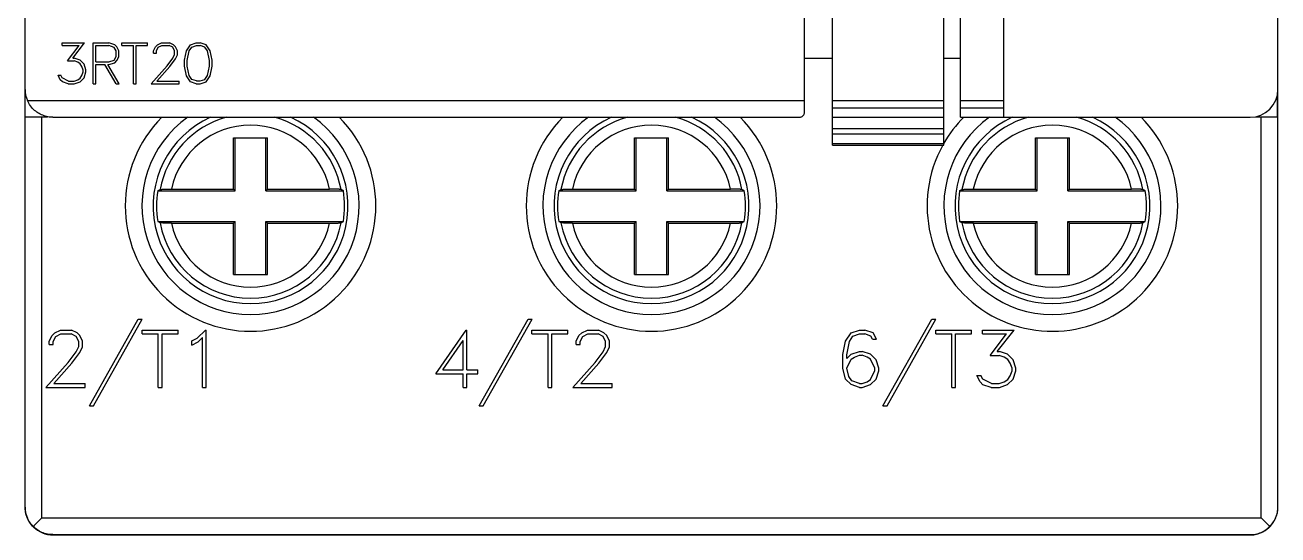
# Model space of a CAD drawing. Header units: millimetres. Extents: x -72 to 2978, y -1067 to 2817.
# Drawn here: x 1159.51 to 1204.51, y 1380.76 to 1399.06 of the extents above; entities that cross this region are included whole.
import ezdxf

# ---------------------------------------------------------------- set-up
doc = ezdxf.new("R2010")
doc.units = ezdxf.units.MM
doc.layers.add('10000_FRONT', color=7, linetype='Continuous')

msp = doc.modelspace()

# ---------------------------------------------------------------- linework, layer by layer
at = {"layer": '10000_FRONT', "color": 7, "linetype": 'Continuous', "lineweight": 25}
for p, q in [((1188.507, 1394.752), (1188.507, 1451.752)), ((1187.507, 1395.952), (1187.507, 1450.552)), ((1159.507, 1395.772), (1159.507, 1449.752)), ((1192.507, 1394.752), (1192.507, 1411.252)), ((1193.107, 1395.752), (1193.107, 1410.652)), ((1194.657, 1395.752), (1194.657, 1409.452)), ((1204.507, 1396.752), (1204.507, 1400.555)), ((1160.84, 1398.425), (1161.648, 1398.425)), ((1160.84, 1398.327), (1160.84, 1398.425)), ((1160.84, 1398.327), (1161.456, 1398.327)), ((1161.031, 1397.777), (1161.456, 1398.327)), ((1161.218, 1397.877), (1161.648, 1398.425)), ((1161.954, 1398.425), (1162.518, 1398.425)), ((1161.954, 1396.955), (1161.954, 1398.425)), ((1162.052, 1398.327), (1162.514, 1398.327)), ((1162.052, 1397.739), (1162.052, 1398.327)), ((1162.71, 1398.26), (1162.514, 1398.327)), ((1162.729, 1398.354), (1162.518, 1398.425)), ((1162.775, 1398.132), (1162.71, 1398.26)), ((1162.803, 1398.283), (1162.729, 1398.354)), ((1162.873, 1398.139), (1162.803, 1398.283)), ((1162.989, 1398.425), (1163.91, 1398.425)), ((1162.989, 1398.327), (1162.989, 1398.425)), ((1162.989, 1398.327), (1163.401, 1398.327)), ((1163.401, 1396.955), (1163.401, 1398.327)), ((1163.499, 1398.327), (1163.91, 1398.327)), ((1163.499, 1396.955), (1163.499, 1398.327)), ((1163.91, 1398.327), (1163.91, 1398.425)), ((1164.126, 1398.14), (1164.196, 1398.284)), ((1164.196, 1398.284), (1164.268, 1398.355)), ((1164.225, 1398.133), (1164.29, 1398.262)), ((1164.268, 1398.355), (1164.412, 1398.425)), ((1164.29, 1398.262), (1164.42, 1398.327)), ((1164.412, 1398.425), (1164.694, 1398.425)), ((1164.42, 1398.327), (1164.686, 1398.327)), ((1164.816, 1398.262), (1164.686, 1398.327)), ((1164.837, 1398.354), (1164.694, 1398.425)), ((1164.88, 1398.133), (1164.816, 1398.262)), ((1164.91, 1398.282), (1164.837, 1398.354)), ((1164.98, 1398.139), (1164.91, 1398.282)), ((1165.303, 1398.141), (1165.446, 1398.354)), ((1165.401, 1398.131), (1165.493, 1398.27)), ((1165.446, 1398.354), (1165.659, 1398.425)), ((1165.493, 1398.27), (1165.664, 1398.327)), ((1165.659, 1398.425), (1165.801, 1398.425)), ((1165.664, 1398.327), (1165.797, 1398.327)), ((1165.967, 1398.27), (1165.797, 1398.327)), ((1166.014, 1398.354), (1165.801, 1398.425)), ((1166.059, 1398.131), (1165.967, 1398.27)), ((1166.158, 1398.141), (1166.014, 1398.354)), ((1159.507, 1397.862), (1159.507, 1397.862)), ((1161.031, 1397.777), (1161.266, 1397.777)), ((1161.218, 1397.877), (1161.27, 1397.877)), ((1161.397, 1397.732), (1161.266, 1397.777)), ((1161.482, 1397.806), (1161.27, 1397.877)), ((1161.489, 1397.672), (1161.397, 1397.732)), ((1161.625, 1397.663), (1161.482, 1397.806)), ((1162.052, 1397.739), (1162.514, 1397.739)), ((1162.514, 1397.739), (1162.71, 1397.806)), ((1162.518, 1397.641), (1162.729, 1397.711)), ((1162.71, 1397.806), (1162.775, 1397.934)), ((1162.729, 1397.711), (1162.803, 1397.783)), ((1162.775, 1397.934), (1162.775, 1398.132)), ((1162.803, 1397.783), (1162.873, 1397.926)), ((1162.873, 1397.926), (1162.873, 1398.139)), ((1164.126, 1398.052), (1164.126, 1398.14)), ((1164.126, 1398.052), (1164.225, 1398.052)), ((1164.225, 1398.052), (1164.225, 1398.133)), ((1164.61, 1397.598), (1164.814, 1397.869)), ((1164.702, 1397.576), (1164.91, 1397.853)), ((1164.814, 1397.869), (1164.88, 1398.004)), ((1164.88, 1398.004), (1164.88, 1398.133)), ((1164.91, 1397.853), (1164.98, 1397.993)), ((1164.98, 1397.993), (1164.98, 1398.139)), ((1165.234, 1397.795), (1165.303, 1398.141)), ((1165.234, 1397.585), (1165.234, 1397.795)), ((1165.332, 1397.791), (1165.401, 1398.131)), ((1165.332, 1397.59), (1165.332, 1397.791)), ((1166.128, 1397.791), (1166.059, 1398.131)), ((1166.128, 1397.59), (1166.128, 1397.791)), ((1166.226, 1397.795), (1166.158, 1398.141)), ((1166.226, 1397.585), (1166.226, 1397.795)), ((1187.507, 1397.872), (1188.507, 1397.872)), ((1192.507, 1397.872), (1193.107, 1397.872)), ((1160.774, 1397.097), (1160.694, 1397.259)), ((1160.694, 1397.259), (1160.797, 1397.259)), ((1160.844, 1397.163), (1160.797, 1397.259)), ((1161.551, 1397.579), (1161.489, 1397.672)), ((1161.489, 1397.159), (1161.551, 1397.251)), ((1161.596, 1397.447), (1161.551, 1397.579)), ((1161.551, 1397.251), (1161.596, 1397.383)), ((1161.596, 1397.383), (1161.596, 1397.447)), ((1161.695, 1397.452), (1161.625, 1397.663)), ((1161.625, 1397.168), (1161.695, 1397.379)), ((1161.695, 1397.379), (1161.695, 1397.452)), ((1162.052, 1397.641), (1162.369, 1397.641)), ((1162.052, 1396.955), (1162.052, 1397.641)), ((1162.779, 1396.955), (1162.369, 1397.641)), ((1162.885, 1396.955), (1162.475, 1397.641)), ((1162.475, 1397.641), (1162.518, 1397.641)), ((1164.038, 1396.955), (1164.61, 1397.598)), ((1164.245, 1397.053), (1164.702, 1397.576)), ((1165.303, 1397.239), (1165.234, 1397.585)), ((1165.401, 1397.251), (1165.332, 1397.59)), ((1165.493, 1397.112), (1165.401, 1397.251)), ((1165.967, 1397.112), (1166.059, 1397.251)), ((1166.059, 1397.251), (1166.128, 1397.59)), ((1166.158, 1397.239), (1166.226, 1397.585)), ((1160.849, 1397.025), (1160.774, 1397.097)), ((1161.066, 1397.053), (1160.844, 1397.163)), ((1161.061, 1396.955), (1160.849, 1397.025)), ((1161.061, 1396.955), (1161.27, 1396.955)), ((1161.066, 1397.053), (1161.266, 1397.053)), ((1161.266, 1397.053), (1161.397, 1397.099)), ((1161.27, 1396.955), (1161.482, 1397.025)), ((1161.397, 1397.099), (1161.489, 1397.159)), ((1161.482, 1397.025), (1161.625, 1397.168)), ((1161.954, 1396.955), (1162.052, 1396.955)), ((1162.779, 1396.955), (1162.885, 1396.955)), ((1163.401, 1396.955), (1163.499, 1396.955)), ((1164.038, 1396.955), (1165.048, 1396.955)), ((1164.245, 1397.053), (1165.048, 1397.053)), ((1165.048, 1396.955), (1165.048, 1397.053)), ((1165.446, 1397.025), (1165.303, 1397.239)), ((1165.659, 1396.955), (1165.446, 1397.025)), ((1165.664, 1397.054), (1165.493, 1397.112)), ((1165.659, 1396.955), (1165.801, 1396.955)), ((1165.664, 1397.054), (1165.797, 1397.054)), ((1165.797, 1397.054), (1165.967, 1397.112)), ((1165.801, 1396.955), (1166.014, 1397.025)), ((1166.014, 1397.025), (1166.158, 1397.239)), ((1159.517, 1395.772), (1159.517, 1396.611)), ((1159.615, 1396.302), (1159.591, 1396.352)), ((1159.591, 1396.352), (1187.507, 1396.352)), ((1188.507, 1396.352), (1192.507, 1396.352)), ((1193.107, 1396.352), (1194.657, 1396.352)), ((1204.497, 1395.772), (1204.497, 1396.611)), ((1204.507, 1395.772), (1204.507, 1396.744)), ((1159.641, 1396.252), (1159.615, 1396.302)), ((1159.671, 1396.204), (1159.641, 1396.252)), ((1159.703, 1396.157), (1159.671, 1396.204)), ((1159.738, 1396.113), (1159.703, 1396.157)), ((1159.775, 1396.072), (1159.738, 1396.113)), ((1159.812, 1396.033), (1159.775, 1396.072)), ((1159.851, 1395.997), (1159.812, 1396.033)), ((1159.89, 1395.965), (1159.851, 1395.997)), ((1159.929, 1395.936), (1159.89, 1395.965)), ((1159.969, 1395.909), (1159.929, 1395.936)), ((1160.011, 1395.884), (1159.969, 1395.909)), ((1187.494, 1395.88), (1187.501, 1395.902)), ((1187.501, 1395.902), (1187.506, 1395.926)), ((1187.506, 1395.926), (1187.507, 1395.952)), ((1188.507, 1396.088), (1192.507, 1396.088)), ((1193.107, 1396.088), (1194.657, 1396.088)), ((1159.507, 1395.772), (1160.107, 1395.772)), ((1159.507, 1381.772), (1159.507, 1395.772)), ((1160.054, 1395.86), (1160.011, 1395.884)), ((1160.098, 1395.839), (1160.054, 1395.86)), ((1160.143, 1395.821), (1160.098, 1395.839)), ((1160.107, 1395.772), (1160.309, 1395.772)), ((1160.107, 1381.372), (1160.107, 1395.772)), ((1160.189, 1395.804), (1160.143, 1395.821)), ((1160.235, 1395.79), (1160.189, 1395.804)), ((1160.281, 1395.778), (1160.235, 1395.79)), ((1160.327, 1395.768), (1160.281, 1395.778)), ((1160.373, 1395.761), (1160.327, 1395.768)), ((1160.419, 1395.756), (1160.373, 1395.761)), ((1160.463, 1395.753), (1160.419, 1395.756)), ((1160.507, 1395.752), (1160.463, 1395.753)), ((1160.507, 1395.752), (1187.307, 1395.752)), ((1187.307, 1395.752), (1187.326, 1395.753)), ((1187.326, 1395.753), (1187.344, 1395.755)), ((1187.344, 1395.755), (1187.362, 1395.76)), ((1187.362, 1395.76), (1187.38, 1395.766)), ((1187.38, 1395.766), (1187.398, 1395.773)), ((1187.398, 1395.773), (1187.415, 1395.783)), ((1187.415, 1395.783), (1187.431, 1395.795)), ((1187.431, 1395.795), (1187.446, 1395.808)), ((1187.446, 1395.808), (1187.461, 1395.823)), ((1187.461, 1395.823), (1187.473, 1395.84)), ((1187.473, 1395.84), (1187.485, 1395.859)), ((1187.485, 1395.859), (1187.494, 1395.88)), ((1188.507, 1395.752), (1192.507, 1395.752)), ((1193.107, 1395.752), (1194.657, 1395.752)), ((1194.657, 1395.752), (1203.507, 1395.752)), ((1203.706, 1395.772), (1204.507, 1395.772)), ((1203.907, 1381.372), (1203.907, 1395.772)), ((1204.507, 1381.772), (1204.507, 1395.772)), ((1166.995, 1395.012), (1168.22, 1395.012)), ((1166.995, 1393.175), (1166.995, 1395.012)), ((1167.057, 1393.112), (1167.057, 1395.012)), ((1168.157, 1393.112), (1168.157, 1395.012)), ((1168.22, 1393.175), (1168.22, 1395.012)), ((1181.395, 1395.012), (1182.62, 1395.012)), ((1181.395, 1393.175), (1181.395, 1395.012)), ((1181.457, 1393.112), (1181.457, 1395.012)), ((1182.557, 1393.112), (1182.557, 1395.012)), ((1182.62, 1393.175), (1182.62, 1395.012)), ((1188.507, 1395.352), (1192.507, 1395.352)), ((1188.507, 1395.152), (1192.507, 1395.152)), ((1195.795, 1395.012), (1197.02, 1395.012)), ((1195.795, 1393.175), (1195.795, 1395.012)), ((1195.857, 1393.112), (1195.857, 1395.012)), ((1196.957, 1393.112), (1196.957, 1395.012)), ((1197.02, 1393.175), (1197.02, 1395.012)), ((1188.507, 1394.805), (1192.507, 1394.805)), ((1188.507, 1394.752), (1192.507, 1394.752)), ((1164.275, 1393.112), (1164.287, 1393.118)), ((1164.275, 1393.112), (1167.057, 1393.112)), ((1164.287, 1393.118), (1164.298, 1393.124)), ((1164.298, 1393.124), (1164.31, 1393.131)), ((1164.31, 1393.131), (1164.322, 1393.137)), ((1164.322, 1393.137), (1164.333, 1393.143)), ((1164.333, 1393.143), (1164.345, 1393.149)), ((1164.345, 1393.149), (1164.357, 1393.156)), ((1164.357, 1393.156), (1164.361, 1393.157)), ((1164.361, 1393.157), (1164.368, 1393.159)), ((1164.368, 1393.159), (1164.378, 1393.161)), ((1164.378, 1393.161), (1164.389, 1393.162)), ((1164.389, 1393.162), (1164.403, 1393.163)), ((1164.403, 1393.163), (1164.419, 1393.165)), ((1164.419, 1393.165), (1164.438, 1393.166)), ((1164.438, 1393.166), (1164.458, 1393.168)), ((1164.458, 1393.168), (1164.48, 1393.169)), ((1164.48, 1393.169), (1164.503, 1393.17)), ((1164.503, 1393.17), (1164.529, 1393.171)), ((1164.529, 1393.171), (1164.556, 1393.172)), ((1164.556, 1393.172), (1164.584, 1393.173)), ((1164.584, 1393.173), (1164.612, 1393.173)), ((1164.612, 1393.173), (1164.641, 1393.174)), ((1164.641, 1393.174), (1164.672, 1393.174)), ((1164.672, 1393.174), (1164.704, 1393.174)), ((1164.704, 1393.174), (1164.736, 1393.175)), ((1164.736, 1393.175), (1164.767, 1393.175)), ((1164.767, 1393.175), (1166.995, 1393.175)), ((1167.057, 1393.112), (1166.995, 1393.175)), ((1168.157, 1393.112), (1168.22, 1393.175)), ((1168.157, 1393.112), (1170.94, 1393.112)), ((1168.22, 1393.175), (1170.448, 1393.175)), ((1170.473, 1393.175), (1170.448, 1393.175)), ((1170.499, 1393.175), (1170.473, 1393.175)), ((1170.526, 1393.174), (1170.499, 1393.175)), ((1170.552, 1393.174), (1170.526, 1393.174)), ((1170.577, 1393.174), (1170.552, 1393.174)), ((1170.602, 1393.173), (1170.577, 1393.174)), ((1170.625, 1393.173), (1170.602, 1393.173)), ((1170.648, 1393.172), (1170.625, 1393.173)), ((1170.671, 1393.171), (1170.648, 1393.172)), ((1170.693, 1393.171), (1170.671, 1393.171)), ((1170.714, 1393.17), (1170.693, 1393.171)), ((1170.733, 1393.169), (1170.714, 1393.17)), ((1170.751, 1393.168), (1170.733, 1393.169)), ((1170.768, 1393.167), (1170.751, 1393.168)), ((1170.784, 1393.166), (1170.768, 1393.167)), ((1170.799, 1393.165), (1170.784, 1393.166)), ((1170.813, 1393.163), (1170.799, 1393.165)), ((1170.824, 1393.162), (1170.813, 1393.163)), ((1170.834, 1393.161), (1170.824, 1393.162)), ((1170.842, 1393.16), (1170.834, 1393.161)), ((1170.849, 1393.158), (1170.842, 1393.16)), ((1170.855, 1393.157), (1170.849, 1393.158)), ((1170.858, 1393.156), (1170.855, 1393.157)), ((1170.87, 1393.149), (1170.858, 1393.156)), ((1170.881, 1393.143), (1170.87, 1393.149)), ((1170.893, 1393.137), (1170.881, 1393.143)), ((1170.905, 1393.131), (1170.893, 1393.137)), ((1170.916, 1393.124), (1170.905, 1393.131)), ((1170.928, 1393.118), (1170.916, 1393.124)), ((1170.94, 1393.112), (1170.928, 1393.118)), ((1178.675, 1393.112), (1178.687, 1393.118)), ((1178.675, 1393.112), (1181.457, 1393.112)), ((1178.687, 1393.118), (1178.698, 1393.124)), ((1178.698, 1393.124), (1178.71, 1393.131)), ((1178.71, 1393.131), (1178.722, 1393.137)), ((1178.722, 1393.137), (1178.733, 1393.143)), ((1178.733, 1393.143), (1178.745, 1393.149)), ((1178.745, 1393.149), (1178.757, 1393.156)), ((1178.757, 1393.156), (1178.761, 1393.157)), ((1178.761, 1393.157), (1178.768, 1393.159)), ((1178.768, 1393.159), (1178.778, 1393.161)), ((1178.778, 1393.161), (1178.789, 1393.162)), ((1178.789, 1393.162), (1178.803, 1393.163)), ((1178.803, 1393.163), (1178.819, 1393.165)), ((1178.819, 1393.165), (1178.838, 1393.166)), ((1178.838, 1393.166), (1178.858, 1393.168)), ((1178.858, 1393.168), (1178.88, 1393.169)), ((1178.88, 1393.169), (1178.903, 1393.17)), ((1178.903, 1393.17), (1178.929, 1393.171)), ((1178.929, 1393.171), (1178.956, 1393.172)), ((1178.956, 1393.172), (1178.984, 1393.173)), ((1178.984, 1393.173), (1179.012, 1393.173)), ((1179.012, 1393.173), (1179.041, 1393.174)), ((1179.041, 1393.174), (1179.072, 1393.174)), ((1179.072, 1393.174), (1179.104, 1393.174)), ((1179.104, 1393.174), (1179.136, 1393.175)), ((1179.136, 1393.175), (1179.167, 1393.175)), ((1179.167, 1393.175), (1181.395, 1393.175)), ((1181.457, 1393.112), (1181.395, 1393.175)), ((1182.557, 1393.112), (1182.62, 1393.175)), ((1182.557, 1393.112), (1185.34, 1393.112)), ((1182.62, 1393.175), (1184.848, 1393.175)), ((1184.873, 1393.175), (1184.848, 1393.175)), ((1184.899, 1393.175), (1184.873, 1393.175)), ((1184.926, 1393.174), (1184.899, 1393.175)), ((1184.952, 1393.174), (1184.926, 1393.174)), ((1184.977, 1393.174), (1184.952, 1393.174)), ((1185.002, 1393.173), (1184.977, 1393.174)), ((1185.025, 1393.173), (1185.002, 1393.173)), ((1185.048, 1393.172), (1185.025, 1393.173)), ((1185.071, 1393.171), (1185.048, 1393.172)), ((1185.093, 1393.171), (1185.071, 1393.171)), ((1185.114, 1393.17), (1185.093, 1393.171)), ((1185.133, 1393.169), (1185.114, 1393.17)), ((1185.151, 1393.168), (1185.133, 1393.169)), ((1185.168, 1393.167), (1185.151, 1393.168)), ((1185.184, 1393.166), (1185.168, 1393.167)), ((1185.199, 1393.165), (1185.184, 1393.166)), ((1185.213, 1393.163), (1185.199, 1393.165)), ((1185.224, 1393.162), (1185.213, 1393.163)), ((1185.234, 1393.161), (1185.224, 1393.162)), ((1185.242, 1393.16), (1185.234, 1393.161)), ((1185.249, 1393.158), (1185.242, 1393.16)), ((1185.255, 1393.157), (1185.249, 1393.158)), ((1185.258, 1393.156), (1185.255, 1393.157)), ((1185.27, 1393.149), (1185.258, 1393.156)), ((1185.281, 1393.143), (1185.27, 1393.149)), ((1185.293, 1393.137), (1185.281, 1393.143)), ((1185.305, 1393.131), (1185.293, 1393.137)), ((1185.316, 1393.124), (1185.305, 1393.131)), ((1185.328, 1393.118), (1185.316, 1393.124)), ((1185.34, 1393.112), (1185.328, 1393.118)), ((1193.075, 1393.112), (1193.087, 1393.118)), ((1193.075, 1393.112), (1195.857, 1393.112)), ((1193.087, 1393.118), (1193.098, 1393.124)), ((1193.098, 1393.124), (1193.11, 1393.131)), ((1193.11, 1393.131), (1193.122, 1393.137)), ((1193.122, 1393.137), (1193.133, 1393.143)), ((1193.133, 1393.143), (1193.145, 1393.149)), ((1193.145, 1393.149), (1193.157, 1393.156)), ((1193.157, 1393.156), (1193.161, 1393.157)), ((1193.161, 1393.157), (1193.168, 1393.159)), ((1193.168, 1393.159), (1193.178, 1393.161)), ((1193.178, 1393.161), (1193.189, 1393.162)), ((1193.189, 1393.162), (1193.203, 1393.163)), ((1193.203, 1393.163), (1193.219, 1393.165)), ((1193.219, 1393.165), (1193.238, 1393.166)), ((1193.238, 1393.166), (1193.258, 1393.168)), ((1193.258, 1393.168), (1193.28, 1393.169)), ((1193.28, 1393.169), (1193.303, 1393.17)), ((1193.303, 1393.17), (1193.329, 1393.171)), ((1193.329, 1393.171), (1193.356, 1393.172)), ((1193.356, 1393.172), (1193.384, 1393.173)), ((1193.384, 1393.173), (1193.412, 1393.173)), ((1193.412, 1393.173), (1193.441, 1393.174)), ((1193.441, 1393.174), (1193.472, 1393.174)), ((1193.472, 1393.174), (1193.504, 1393.174)), ((1193.504, 1393.174), (1193.536, 1393.175)), ((1193.536, 1393.175), (1193.567, 1393.175)), ((1193.567, 1393.175), (1195.795, 1393.175)), ((1195.857, 1393.112), (1195.795, 1393.175)), ((1196.957, 1393.112), (1197.02, 1393.175)), ((1196.957, 1393.112), (1199.74, 1393.112)), ((1197.02, 1393.175), (1199.248, 1393.175)), ((1199.273, 1393.175), (1199.248, 1393.175)), ((1199.299, 1393.175), (1199.273, 1393.175)), ((1199.326, 1393.174), (1199.299, 1393.175)), ((1199.352, 1393.174), (1199.326, 1393.174)), ((1199.377, 1393.174), (1199.352, 1393.174)), ((1199.402, 1393.173), (1199.377, 1393.174)), ((1199.425, 1393.173), (1199.402, 1393.173)), ((1199.448, 1393.172), (1199.425, 1393.173)), ((1199.471, 1393.171), (1199.448, 1393.172)), ((1199.493, 1393.171), (1199.471, 1393.171)), ((1199.514, 1393.17), (1199.493, 1393.171)), ((1199.533, 1393.169), (1199.514, 1393.17)), ((1199.551, 1393.168), (1199.533, 1393.169)), ((1199.568, 1393.167), (1199.551, 1393.168)), ((1199.584, 1393.166), (1199.568, 1393.167)), ((1199.599, 1393.165), (1199.584, 1393.166)), ((1199.613, 1393.163), (1199.599, 1393.165)), ((1199.624, 1393.162), (1199.613, 1393.163)), ((1199.634, 1393.161), (1199.624, 1393.162)), ((1199.642, 1393.16), (1199.634, 1393.161)), ((1199.649, 1393.158), (1199.642, 1393.16)), ((1199.655, 1393.157), (1199.649, 1393.158)), ((1199.658, 1393.156), (1199.655, 1393.157)), ((1199.67, 1393.149), (1199.658, 1393.156)), ((1199.681, 1393.143), (1199.67, 1393.149)), ((1199.693, 1393.137), (1199.681, 1393.143)), ((1199.705, 1393.131), (1199.693, 1393.137)), ((1199.716, 1393.124), (1199.705, 1393.131)), ((1199.728, 1393.118), (1199.716, 1393.124)), ((1199.74, 1393.112), (1199.728, 1393.118)), ((1164.287, 1392.006), (1164.275, 1392.012)), ((1164.275, 1392.012), (1167.057, 1392.012)), ((1164.298, 1391.999), (1164.287, 1392.006)), ((1164.31, 1391.993), (1164.298, 1391.999)), ((1164.322, 1391.987), (1164.31, 1391.993)), ((1164.333, 1391.98), (1164.322, 1391.987)), ((1164.345, 1391.974), (1164.333, 1391.98)), ((1164.357, 1391.968), (1164.345, 1391.974)), ((1164.36, 1391.967), (1164.357, 1391.968)), ((1164.365, 1391.965), (1164.36, 1391.967)), ((1164.373, 1391.964), (1164.365, 1391.965)), ((1164.381, 1391.963), (1164.373, 1391.964)), ((1164.391, 1391.961), (1164.381, 1391.963)), ((1164.402, 1391.96), (1164.391, 1391.961)), ((1164.415, 1391.959), (1164.402, 1391.96)), ((1164.43, 1391.958), (1164.415, 1391.959)), ((1164.447, 1391.957), (1164.43, 1391.958)), ((1164.464, 1391.956), (1164.447, 1391.957)), ((1164.481, 1391.955), (1164.464, 1391.956)), ((1164.501, 1391.954), (1164.481, 1391.955)), ((1164.522, 1391.953), (1164.501, 1391.954)), ((1164.544, 1391.952), (1164.522, 1391.953)), ((1164.567, 1391.952), (1164.544, 1391.952)), ((1164.59, 1391.951), (1164.567, 1391.952)), ((1164.613, 1391.95), (1164.59, 1391.951)), ((1164.637, 1391.95), (1164.613, 1391.95)), ((1164.663, 1391.95), (1164.637, 1391.95)), ((1164.689, 1391.949), (1164.663, 1391.95)), ((1164.715, 1391.949), (1164.689, 1391.949)), ((1164.741, 1391.949), (1164.715, 1391.949)), ((1164.767, 1391.949), (1164.741, 1391.949)), ((1164.767, 1391.949), (1166.995, 1391.949)), ((1166.995, 1391.949), (1167.057, 1392.012)), ((1166.995, 1390.112), (1166.995, 1391.949)), ((1167.057, 1390.112), (1167.057, 1392.012)), ((1168.22, 1391.949), (1168.157, 1392.012)), ((1168.157, 1392.012), (1170.94, 1392.012)), ((1168.157, 1390.112), (1168.157, 1392.012)), ((1168.22, 1391.949), (1170.448, 1391.949)), ((1168.22, 1390.112), (1168.22, 1391.949)), ((1170.448, 1391.949), (1170.479, 1391.949)), ((1170.479, 1391.949), (1170.511, 1391.949)), ((1170.511, 1391.949), (1170.543, 1391.95)), ((1170.543, 1391.95), (1170.574, 1391.95)), ((1170.574, 1391.95), (1170.603, 1391.951)), ((1170.603, 1391.951), (1170.631, 1391.951)), ((1170.631, 1391.951), (1170.659, 1391.952)), ((1170.659, 1391.952), (1170.686, 1391.953)), ((1170.686, 1391.953), (1170.712, 1391.954)), ((1170.712, 1391.954), (1170.735, 1391.955)), ((1170.735, 1391.955), (1170.756, 1391.956)), ((1170.756, 1391.956), (1170.777, 1391.957)), ((1170.777, 1391.957), (1170.796, 1391.959)), ((1170.796, 1391.959), (1170.812, 1391.96)), ((1170.812, 1391.96), (1170.826, 1391.962)), ((1170.826, 1391.962), (1170.837, 1391.963)), ((1170.837, 1391.963), (1170.847, 1391.965)), ((1170.847, 1391.965), (1170.854, 1391.966)), ((1170.854, 1391.966), (1170.858, 1391.968)), ((1170.858, 1391.968), (1170.87, 1391.974)), ((1170.87, 1391.974), (1170.881, 1391.98)), ((1170.881, 1391.98), (1170.893, 1391.987)), ((1170.893, 1391.987), (1170.905, 1391.993)), ((1170.905, 1391.993), (1170.916, 1391.999)), ((1170.916, 1391.999), (1170.928, 1392.006)), ((1170.928, 1392.006), (1170.94, 1392.012)), ((1178.687, 1392.006), (1178.675, 1392.012)), ((1178.675, 1392.012), (1181.457, 1392.012)), ((1178.698, 1391.999), (1178.687, 1392.006)), ((1178.71, 1391.993), (1178.698, 1391.999)), ((1178.722, 1391.987), (1178.71, 1391.993)), ((1178.733, 1391.98), (1178.722, 1391.987)), ((1178.745, 1391.974), (1178.733, 1391.98)), ((1178.757, 1391.968), (1178.745, 1391.974)), ((1178.76, 1391.967), (1178.757, 1391.968)), ((1178.765, 1391.965), (1178.76, 1391.967)), ((1178.773, 1391.964), (1178.765, 1391.965)), ((1178.781, 1391.963), (1178.773, 1391.964)), ((1178.791, 1391.961), (1178.781, 1391.963)), ((1178.802, 1391.96), (1178.791, 1391.961)), ((1178.815, 1391.959), (1178.802, 1391.96)), ((1178.83, 1391.958), (1178.815, 1391.959)), ((1178.847, 1391.957), (1178.83, 1391.958)), ((1178.864, 1391.956), (1178.847, 1391.957)), ((1178.881, 1391.955), (1178.864, 1391.956)), ((1178.901, 1391.954), (1178.881, 1391.955)), ((1178.922, 1391.953), (1178.901, 1391.954)), ((1178.944, 1391.952), (1178.922, 1391.953)), ((1178.967, 1391.952), (1178.944, 1391.952)), ((1178.99, 1391.951), (1178.967, 1391.952)), ((1179.013, 1391.95), (1178.99, 1391.951)), ((1179.037, 1391.95), (1179.013, 1391.95)), ((1179.063, 1391.95), (1179.037, 1391.95)), ((1179.089, 1391.949), (1179.063, 1391.95)), ((1179.115, 1391.949), (1179.089, 1391.949)), ((1179.141, 1391.949), (1179.115, 1391.949)), ((1179.167, 1391.949), (1179.141, 1391.949)), ((1179.167, 1391.949), (1181.395, 1391.949)), ((1181.395, 1391.949), (1181.457, 1392.012)), ((1181.395, 1390.112), (1181.395, 1391.949)), ((1181.457, 1390.112), (1181.457, 1392.012)), ((1182.62, 1391.949), (1182.557, 1392.012)), ((1182.557, 1392.012), (1185.34, 1392.012)), ((1182.557, 1390.112), (1182.557, 1392.012)), ((1182.62, 1391.949), (1184.848, 1391.949)), ((1182.62, 1390.112), (1182.62, 1391.949)), ((1184.848, 1391.949), (1184.879, 1391.949)), ((1184.879, 1391.949), (1184.911, 1391.949)), ((1184.911, 1391.949), (1184.943, 1391.95)), ((1184.943, 1391.95), (1184.974, 1391.95)), ((1184.974, 1391.95), (1185.003, 1391.951)), ((1185.003, 1391.951), (1185.031, 1391.951)), ((1185.031, 1391.951), (1185.059, 1391.952)), ((1185.059, 1391.952), (1185.086, 1391.953)), ((1185.086, 1391.953), (1185.112, 1391.954)), ((1185.112, 1391.954), (1185.135, 1391.955)), ((1185.135, 1391.955), (1185.156, 1391.956)), ((1185.156, 1391.956), (1185.177, 1391.957)), ((1185.177, 1391.957), (1185.196, 1391.959)), ((1185.196, 1391.959), (1185.212, 1391.96)), ((1185.212, 1391.96), (1185.226, 1391.962)), ((1185.226, 1391.962), (1185.237, 1391.963)), ((1185.237, 1391.963), (1185.247, 1391.965)), ((1185.247, 1391.965), (1185.254, 1391.966)), ((1185.254, 1391.966), (1185.258, 1391.968)), ((1185.258, 1391.968), (1185.27, 1391.974)), ((1185.27, 1391.974), (1185.281, 1391.98)), ((1185.281, 1391.98), (1185.293, 1391.987)), ((1185.293, 1391.987), (1185.305, 1391.993)), ((1185.305, 1391.993), (1185.316, 1391.999)), ((1185.316, 1391.999), (1185.328, 1392.006)), ((1185.328, 1392.006), (1185.34, 1392.012)), ((1193.087, 1392.006), (1193.075, 1392.012)), ((1193.075, 1392.012), (1195.857, 1392.012)), ((1193.098, 1391.999), (1193.087, 1392.006)), ((1193.11, 1391.993), (1193.098, 1391.999)), ((1193.122, 1391.987), (1193.11, 1391.993)), ((1193.133, 1391.98), (1193.122, 1391.987)), ((1193.145, 1391.974), (1193.133, 1391.98)), ((1193.157, 1391.968), (1193.145, 1391.974)), ((1193.16, 1391.967), (1193.157, 1391.968)), ((1193.165, 1391.965), (1193.16, 1391.967)), ((1193.173, 1391.964), (1193.165, 1391.965)), ((1193.181, 1391.963), (1193.173, 1391.964)), ((1193.191, 1391.961), (1193.181, 1391.963)), ((1193.202, 1391.96), (1193.191, 1391.961)), ((1193.215, 1391.959), (1193.202, 1391.96)), ((1193.23, 1391.958), (1193.215, 1391.959)), ((1193.247, 1391.957), (1193.23, 1391.958)), ((1193.264, 1391.956), (1193.247, 1391.957)), ((1193.281, 1391.955), (1193.264, 1391.956)), ((1193.301, 1391.954), (1193.281, 1391.955)), ((1193.322, 1391.953), (1193.301, 1391.954)), ((1193.344, 1391.952), (1193.322, 1391.953)), ((1193.367, 1391.952), (1193.344, 1391.952)), ((1193.39, 1391.951), (1193.367, 1391.952)), ((1193.413, 1391.95), (1193.39, 1391.951)), ((1193.437, 1391.95), (1193.413, 1391.95)), ((1193.463, 1391.95), (1193.437, 1391.95)), ((1193.489, 1391.949), (1193.463, 1391.95)), ((1193.515, 1391.949), (1193.489, 1391.949)), ((1193.541, 1391.949), (1193.515, 1391.949)), ((1193.567, 1391.949), (1193.541, 1391.949)), ((1193.567, 1391.949), (1195.795, 1391.949)), ((1195.795, 1391.949), (1195.857, 1392.012)), ((1195.795, 1390.112), (1195.795, 1391.949)), ((1195.857, 1390.112), (1195.857, 1392.012)), ((1197.02, 1391.949), (1196.957, 1392.012)), ((1196.957, 1392.012), (1199.74, 1392.012)), ((1196.957, 1390.112), (1196.957, 1392.012)), ((1197.02, 1391.949), (1199.248, 1391.949)), ((1197.02, 1390.112), (1197.02, 1391.949)), ((1199.248, 1391.949), (1199.279, 1391.949)), ((1199.279, 1391.949), (1199.311, 1391.949)), ((1199.311, 1391.949), (1199.343, 1391.95)), ((1199.343, 1391.95), (1199.374, 1391.95)), ((1199.374, 1391.95), (1199.403, 1391.951)), ((1199.403, 1391.951), (1199.431, 1391.951)), ((1199.431, 1391.951), (1199.459, 1391.952)), ((1199.459, 1391.952), (1199.486, 1391.953)), ((1199.486, 1391.953), (1199.512, 1391.954)), ((1199.512, 1391.954), (1199.535, 1391.955)), ((1199.535, 1391.955), (1199.556, 1391.956)), ((1199.556, 1391.956), (1199.577, 1391.957)), ((1199.577, 1391.957), (1199.596, 1391.959)), ((1199.596, 1391.959), (1199.612, 1391.96)), ((1199.612, 1391.96), (1199.626, 1391.962)), ((1199.626, 1391.962), (1199.637, 1391.963)), ((1199.637, 1391.963), (1199.647, 1391.965)), ((1199.647, 1391.965), (1199.654, 1391.966)), ((1199.654, 1391.966), (1199.658, 1391.968)), ((1199.658, 1391.968), (1199.67, 1391.974)), ((1199.67, 1391.974), (1199.681, 1391.98)), ((1199.681, 1391.98), (1199.693, 1391.987)), ((1199.693, 1391.987), (1199.705, 1391.993)), ((1199.705, 1391.993), (1199.716, 1391.999)), ((1199.716, 1391.999), (1199.728, 1392.006)), ((1199.728, 1392.006), (1199.74, 1392.012)), ((1166.995, 1390.112), (1168.22, 1390.112)), ((1181.395, 1390.112), (1182.62, 1390.112)), ((1195.795, 1390.112), (1197.02, 1390.112)), ((1161.818, 1385.39), (1163.572, 1388.506)), ((1161.966, 1385.39), (1163.719, 1388.506)), ((1163.572, 1388.506), (1163.719, 1388.506)), ((1175.818, 1385.39), (1177.572, 1388.506)), ((1175.966, 1385.39), (1177.719, 1388.506)), ((1177.572, 1388.506), (1177.719, 1388.506)), ((1190.318, 1385.39), (1192.072, 1388.506)), ((1190.466, 1385.39), (1192.219, 1388.506)), ((1192.072, 1388.506), (1192.219, 1388.506)), ((1160.379, 1387.716), (1160.476, 1387.917)), ((1160.476, 1387.917), (1160.578, 1388.016)), ((1160.518, 1387.705), (1160.609, 1387.886)), ((1160.578, 1388.016), (1160.779, 1388.114)), ((1160.609, 1387.886), (1160.79, 1387.977)), ((1160.779, 1388.114), (1161.174, 1388.114)), ((1160.79, 1387.977), (1161.162, 1387.977)), ((1161.345, 1387.886), (1161.162, 1387.977)), ((1161.374, 1388.015), (1161.174, 1388.114)), ((1161.434, 1387.705), (1161.345, 1387.886)), ((1161.476, 1387.914), (1161.374, 1388.015)), ((1161.575, 1387.713), (1161.476, 1387.914)), ((1163.714, 1388.114), (1165.004, 1388.114)), ((1163.714, 1387.977), (1163.714, 1388.114)), ((1163.714, 1387.977), (1164.29, 1387.977)), ((1164.29, 1386.056), (1164.29, 1387.977)), ((1164.428, 1387.977), (1165.004, 1387.977)), ((1164.428, 1386.056), (1164.428, 1387.977)), ((1165.004, 1387.977), (1165.004, 1388.114)), ((1165.493, 1387.722), (1165.694, 1387.824)), ((1165.694, 1387.824), (1165.986, 1388.114)), ((1165.72, 1387.69), (1165.877, 1387.848)), ((1165.877, 1386.056), (1165.877, 1387.848)), ((1165.986, 1388.114), (1166.014, 1388.114)), ((1166.014, 1386.056), (1166.014, 1388.114)), ((1174.257, 1386.546), (1175.346, 1388.114)), ((1175.346, 1388.114), (1175.379, 1388.114)), ((1175.379, 1386.683), (1175.379, 1388.114)), ((1177.714, 1388.114), (1179.004, 1388.114)), ((1177.714, 1387.977), (1177.714, 1388.114)), ((1177.714, 1387.977), (1178.29, 1387.977)), ((1178.29, 1386.056), (1178.29, 1387.977)), ((1178.428, 1387.977), (1179.004, 1387.977)), ((1178.428, 1386.056), (1178.428, 1387.977)), ((1179.004, 1387.977), (1179.004, 1388.114)), ((1179.305, 1387.716), (1179.403, 1387.917)), ((1179.403, 1387.917), (1179.505, 1388.016)), ((1179.444, 1387.705), (1179.536, 1387.886)), ((1179.505, 1388.016), (1179.706, 1388.114)), ((1179.536, 1387.886), (1179.716, 1387.977)), ((1179.706, 1388.114), (1180.101, 1388.114)), ((1179.716, 1387.977), (1180.089, 1387.977)), ((1180.271, 1387.886), (1180.089, 1387.977)), ((1180.301, 1388.015), (1180.101, 1388.114)), ((1180.361, 1387.705), (1180.271, 1387.886)), ((1180.402, 1387.914), (1180.301, 1388.015)), ((1180.502, 1387.713), (1180.402, 1387.914)), ((1188.974, 1387.717), (1189.175, 1388.015)), ((1189.114, 1387.701), (1189.243, 1387.894)), ((1189.175, 1388.015), (1189.473, 1388.114)), ((1189.243, 1387.894), (1189.479, 1387.975)), ((1189.473, 1388.114), (1189.672, 1388.114)), ((1189.479, 1387.975), (1189.665, 1387.975)), ((1189.882, 1387.9), (1189.665, 1387.975)), ((1189.973, 1388.015), (1189.672, 1388.114)), ((1189.942, 1387.782), (1189.882, 1387.9)), ((1190.088, 1387.782), (1189.973, 1388.015)), ((1192.214, 1388.114), (1193.504, 1388.114)), ((1192.214, 1387.977), (1192.214, 1388.114)), ((1192.214, 1387.977), (1192.79, 1387.977)), ((1192.79, 1386.056), (1192.79, 1387.977)), ((1192.928, 1387.977), (1193.504, 1387.977)), ((1192.928, 1386.056), (1192.928, 1387.977)), ((1193.504, 1387.977), (1193.504, 1388.114)), ((1193.9, 1388.114), (1195.031, 1388.114)), ((1193.9, 1387.977), (1193.9, 1388.114)), ((1193.9, 1387.977), (1194.762, 1387.977)), ((1194.167, 1387.207), (1194.762, 1387.977)), ((1194.428, 1387.347), (1195.031, 1388.114)), ((1160.379, 1387.592), (1160.379, 1387.716)), ((1160.379, 1387.592), (1160.518, 1387.592)), ((1160.518, 1387.592), (1160.518, 1387.705)), ((1161.342, 1387.336), (1161.434, 1387.524)), ((1161.434, 1387.524), (1161.434, 1387.705)), ((1161.476, 1387.313), (1161.575, 1387.51)), ((1161.575, 1387.51), (1161.575, 1387.713)), ((1165.493, 1387.577), (1165.493, 1387.722)), ((1165.493, 1387.577), (1165.72, 1387.69)), ((1174.507, 1386.683), (1175.242, 1387.742)), ((1175.242, 1386.683), (1175.242, 1387.742)), ((1179.305, 1387.592), (1179.305, 1387.716)), ((1179.305, 1387.592), (1179.444, 1387.592)), ((1179.444, 1387.592), (1179.444, 1387.705)), ((1180.268, 1387.336), (1180.361, 1387.524)), ((1180.361, 1387.524), (1180.361, 1387.705)), ((1180.402, 1387.313), (1180.502, 1387.51)), ((1180.502, 1387.51), (1180.502, 1387.713)), ((1188.879, 1387.232), (1188.974, 1387.717)), ((1189.018, 1387.226), (1189.114, 1387.701)), ((1189.942, 1387.782), (1190.088, 1387.782)), ((1160.255, 1386.056), (1161.056, 1386.956)), ((1160.546, 1386.193), (1161.185, 1386.926)), ((1161.056, 1386.956), (1161.342, 1387.336)), ((1161.185, 1386.926), (1161.476, 1387.313)), ((1179.182, 1386.056), (1179.983, 1386.956)), ((1179.473, 1386.193), (1180.112, 1386.926)), ((1179.983, 1386.956), (1180.268, 1387.336)), ((1180.112, 1386.926), (1180.402, 1387.313)), ((1188.879, 1386.747), (1188.879, 1387.232)), ((1189.018, 1387.089), (1189.177, 1387.248)), ((1189.018, 1387.089), (1189.018, 1387.226)), ((1189.018, 1386.748), (1189.18, 1387.072)), ((1189.177, 1387.248), (1189.473, 1387.347)), ((1189.18, 1387.072), (1189.295, 1387.145)), ((1189.295, 1387.145), (1189.479, 1387.208)), ((1189.473, 1387.347), (1189.575, 1387.347)), ((1189.479, 1387.208), (1189.57, 1387.208)), ((1189.753, 1387.145), (1189.57, 1387.208)), ((1189.871, 1387.248), (1189.575, 1387.347)), ((1189.869, 1387.072), (1189.753, 1387.145)), ((1190.031, 1386.745), (1189.869, 1387.072)), ((1190.072, 1387.048), (1189.871, 1387.248)), ((1190.17, 1386.752), (1190.072, 1387.048)), ((1194.167, 1387.207), (1194.496, 1387.207)), ((1194.428, 1387.347), (1194.502, 1387.347)), ((1194.68, 1387.144), (1194.496, 1387.207)), ((1194.798, 1387.248), (1194.502, 1387.347)), ((1194.809, 1387.06), (1194.68, 1387.144)), ((1194.999, 1387.048), (1194.798, 1387.248)), ((1194.894, 1386.929), (1194.809, 1387.06)), ((1194.957, 1386.746), (1194.894, 1386.929)), ((1195.097, 1386.752), (1194.999, 1387.048)), ((1174.257, 1386.546), (1175.242, 1386.546)), ((1174.507, 1386.683), (1175.242, 1386.683)), ((1175.242, 1386.056), (1175.242, 1386.546)), ((1175.379, 1386.683), (1175.764, 1386.683)), ((1175.379, 1386.546), (1175.764, 1386.546)), ((1175.379, 1386.056), (1175.379, 1386.546)), ((1175.764, 1386.546), (1175.764, 1386.683)), ((1188.976, 1386.354), (1188.879, 1386.747)), ((1189.092, 1386.451), (1189.018, 1386.748)), ((1189.201, 1386.289), (1189.092, 1386.451)), ((1189.869, 1386.334), (1190.031, 1386.66)), ((1190.031, 1386.66), (1190.031, 1386.745)), ((1190.072, 1386.354), (1190.17, 1386.65)), ((1190.17, 1386.65), (1190.17, 1386.752)), ((1193.808, 1386.255), (1193.695, 1386.481)), ((1193.695, 1386.481), (1193.84, 1386.481)), ((1193.906, 1386.347), (1193.84, 1386.481)), ((1194.809, 1386.342), (1194.894, 1386.471)), ((1194.894, 1386.471), (1194.957, 1386.656)), ((1194.957, 1386.656), (1194.957, 1386.746)), ((1194.999, 1386.354), (1195.097, 1386.65)), ((1195.097, 1386.65), (1195.097, 1386.752)), ((1160.255, 1386.056), (1161.67, 1386.056)), ((1160.546, 1386.193), (1161.67, 1386.193)), ((1161.67, 1386.056), (1161.67, 1386.193)), ((1164.29, 1386.056), (1164.428, 1386.056)), ((1165.877, 1386.056), (1166.014, 1386.056)), ((1175.242, 1386.056), (1175.379, 1386.056)), ((1178.29, 1386.056), (1178.428, 1386.056)), ((1179.182, 1386.056), (1180.597, 1386.056)), ((1179.473, 1386.193), (1180.597, 1386.193)), ((1180.597, 1386.056), (1180.597, 1386.193)), ((1189.177, 1386.155), (1188.976, 1386.354)), ((1189.473, 1386.056), (1189.177, 1386.155)), ((1189.479, 1386.195), (1189.201, 1386.289)), ((1189.473, 1386.056), (1189.575, 1386.056)), ((1189.479, 1386.195), (1189.57, 1386.195)), ((1189.57, 1386.195), (1189.753, 1386.26)), ((1189.575, 1386.056), (1189.871, 1386.155)), ((1189.753, 1386.26), (1189.869, 1386.334)), ((1189.871, 1386.155), (1190.072, 1386.354)), ((1192.79, 1386.056), (1192.928, 1386.056)), ((1193.912, 1386.154), (1193.808, 1386.255)), ((1194.216, 1386.193), (1193.906, 1386.347)), ((1194.208, 1386.056), (1193.912, 1386.154)), ((1194.208, 1386.056), (1194.502, 1386.056)), ((1194.216, 1386.193), (1194.496, 1386.193)), ((1194.496, 1386.193), (1194.68, 1386.258)), ((1194.502, 1386.056), (1194.798, 1386.155)), ((1194.68, 1386.258), (1194.809, 1386.342)), ((1194.798, 1386.155), (1194.999, 1386.354)), ((1161.818, 1385.39), (1161.966, 1385.39)), ((1175.818, 1385.39), (1175.966, 1385.39)), ((1190.318, 1385.39), (1190.466, 1385.39)), ((1159.509, 1381.724), (1159.507, 1381.772)), ((1159.507, 1381.762), (1159.507, 1381.772)), ((1159.512, 1381.675), (1159.509, 1381.724)), ((1159.518, 1381.625), (1159.512, 1381.675)), ((1159.527, 1381.575), (1159.518, 1381.625)), ((1159.538, 1381.525), (1159.527, 1381.575)), ((1159.552, 1381.475), (1159.538, 1381.525)), ((1204.462, 1381.475), (1204.476, 1381.525)), ((1204.476, 1381.525), (1204.488, 1381.575)), ((1204.488, 1381.575), (1204.496, 1381.625)), ((1204.496, 1381.625), (1204.503, 1381.675)), ((1204.503, 1381.675), (1204.506, 1381.724)), ((1204.506, 1381.724), (1204.507, 1381.772)), ((1204.507, 1381.762), (1204.507, 1381.763)), ((1159.569, 1381.425), (1159.552, 1381.475)), ((1159.589, 1381.376), (1159.569, 1381.425)), ((1159.611, 1381.328), (1159.589, 1381.376)), ((1159.615, 1381.312), (1159.591, 1381.362)), ((1159.591, 1381.362), (1159.595, 1381.362)), ((1159.636, 1381.281), (1159.611, 1381.328)), ((1159.641, 1381.262), (1159.615, 1381.312)), ((1159.664, 1381.235), (1159.636, 1381.281)), ((1159.671, 1381.214), (1159.641, 1381.262)), ((1159.693, 1381.191), (1159.664, 1381.235)), ((1159.703, 1381.167), (1159.671, 1381.214)), ((1159.725, 1381.149), (1159.693, 1381.191)), ((1159.738, 1381.123), (1159.703, 1381.167)), ((1159.761, 1381.107), (1159.725, 1381.149)), ((1159.775, 1381.082), (1159.738, 1381.123)), ((1159.8, 1381.065), (1159.761, 1381.107)), ((1159.812, 1381.043), (1159.775, 1381.082)), ((1159.8, 1381.065), (1160.107, 1381.372)), ((1159.842, 1381.025), (1159.8, 1381.065)), ((1160.107, 1381.372), (1203.907, 1381.372)), ((1204.215, 1381.065), (1203.907, 1381.372)), ((1204.173, 1381.025), (1204.214, 1381.065)), ((1204.202, 1381.043), (1204.24, 1381.082)), ((1204.214, 1381.065), (1204.254, 1381.107)), ((1204.24, 1381.082), (1204.277, 1381.123)), ((1204.254, 1381.107), (1204.29, 1381.149)), ((1204.277, 1381.123), (1204.311, 1381.167)), ((1204.29, 1381.149), (1204.322, 1381.191)), ((1204.311, 1381.167), (1204.344, 1381.214)), ((1204.322, 1381.191), (1204.351, 1381.235)), ((1204.344, 1381.214), (1204.373, 1381.262)), ((1204.351, 1381.235), (1204.378, 1381.281)), ((1204.373, 1381.262), (1204.4, 1381.312)), ((1204.378, 1381.281), (1204.403, 1381.328)), ((1204.4, 1381.312), (1204.424, 1381.362)), ((1204.403, 1381.328), (1204.426, 1381.376)), ((1204.419, 1381.362), (1204.424, 1381.362)), ((1204.426, 1381.376), (1204.445, 1381.425)), ((1204.445, 1381.425), (1204.462, 1381.475)), ((1159.851, 1381.007), (1159.812, 1381.043)), ((1159.884, 1380.99), (1159.842, 1381.025)), ((1159.89, 1380.975), (1159.851, 1381.007)), ((1159.927, 1380.958), (1159.884, 1380.99)), ((1159.929, 1380.946), (1159.89, 1380.975)), ((1159.971, 1380.928), (1159.927, 1380.958)), ((1159.969, 1380.919), (1159.929, 1380.946)), ((1160.011, 1380.894), (1159.969, 1380.919)), ((1160.017, 1380.901), (1159.971, 1380.928)), ((1160.054, 1380.871), (1160.011, 1380.894)), ((1160.064, 1380.876), (1160.017, 1380.901)), ((1160.098, 1380.849), (1160.054, 1380.871)), ((1160.112, 1380.854), (1160.064, 1380.876)), ((1160.143, 1380.831), (1160.098, 1380.849)), ((1160.161, 1380.834), (1160.112, 1380.854)), ((1160.189, 1380.814), (1160.143, 1380.831)), ((1160.211, 1380.817), (1160.161, 1380.834)), ((1160.235, 1380.8), (1160.189, 1380.814)), ((1160.261, 1380.803), (1160.211, 1380.817)), ((1160.281, 1380.788), (1160.235, 1380.8)), ((1160.311, 1380.791), (1160.261, 1380.803)), ((1160.327, 1380.778), (1160.281, 1380.788)), ((1160.361, 1380.783), (1160.311, 1380.791)), ((1160.373, 1380.771), (1160.327, 1380.778)), ((1160.411, 1380.777), (1160.361, 1380.783)), ((1160.419, 1380.766), (1160.373, 1380.771)), ((1160.459, 1380.773), (1160.411, 1380.777)), ((1160.463, 1380.763), (1160.419, 1380.766)), ((1160.507, 1380.772), (1160.459, 1380.773)), ((1160.507, 1380.762), (1160.463, 1380.763)), ((1160.507, 1380.772), (1203.507, 1380.772)), ((1160.507, 1380.762), (1203.497, 1380.762)), ((1203.497, 1380.762), (1203.507, 1380.762)), ((1203.507, 1380.772), (1203.555, 1380.773)), ((1203.507, 1380.762), (1203.551, 1380.763)), ((1203.551, 1380.763), (1203.596, 1380.766)), ((1203.555, 1380.773), (1203.604, 1380.777)), ((1203.596, 1380.766), (1203.642, 1380.771)), ((1203.604, 1380.777), (1203.654, 1380.783)), ((1203.642, 1380.771), (1203.688, 1380.778)), ((1203.654, 1380.783), (1203.704, 1380.791)), ((1203.688, 1380.778), (1203.734, 1380.788)), ((1203.704, 1380.791), (1203.754, 1380.803)), ((1203.734, 1380.788), (1203.78, 1380.8)), ((1203.754, 1380.803), (1203.804, 1380.817)), ((1203.78, 1380.8), (1203.826, 1380.814)), ((1203.804, 1380.817), (1203.854, 1380.834)), ((1203.826, 1380.814), (1203.871, 1380.831)), ((1203.854, 1380.834), (1203.903, 1380.854)), ((1203.871, 1380.831), (1203.916, 1380.849)), ((1203.903, 1380.854), (1203.951, 1380.876)), ((1203.916, 1380.849), (1203.96, 1380.871)), ((1203.951, 1380.876), (1203.998, 1380.901)), ((1203.96, 1380.871), (1204.004, 1380.894)), ((1203.998, 1380.901), (1204.044, 1380.928)), ((1204.004, 1380.894), (1204.045, 1380.919)), ((1204.044, 1380.928), (1204.088, 1380.958)), ((1204.045, 1380.919), (1204.086, 1380.946)), ((1204.086, 1380.946), (1204.125, 1380.975)), ((1204.088, 1380.958), (1204.13, 1380.99)), ((1204.125, 1380.975), (1204.164, 1381.007)), ((1204.13, 1380.99), (1204.173, 1381.025)), ((1204.164, 1381.007), (1204.202, 1381.043))]:
    msp.add_line(p, q, dxfattribs=at)
for centre, radius, start, end in [((1160.507, 1396.752), 1, 180, 203.5782), ((1203.507, 1396.752), 1, 270, 0), ((1167.607, 1392.572), 4.5, 135.0354, 44.9646), ((1167.607, 1392.572), 3.9, 125.3742, 54.6258), ((1167.607, 1392.562), 3.5, 114.2956, 65.7044), ((1167.607, 1392.562), 3.304, 105.1239, 169.6488), ((1167.607, 1392.562), 2.906, 12.1754, 167.8246), ((1167.607, 1392.562), 3.304, 10.3512, 74.8761), ((1182.007, 1392.572), 4.5, 135.0354, 44.9646), ((1182.007, 1392.572), 3.9, 125.3742, 54.6258), ((1182.007, 1392.562), 3.5, 114.2956, 65.7044), ((1182.007, 1392.562), 3.304, 105.1239, 169.6488), ((1182.007, 1392.562), 2.906, 12.1754, 167.8246), ((1182.007, 1392.562), 3.304, 10.3512, 74.8761), ((1196.407, 1392.572), 4.5, 151.0237, 44.9645), ((1196.407, 1392.572), 3.9, 125.3742, 54.6257), ((1196.407, 1392.572), 4.5, 135.0354, 150.0733), ((1196.407, 1392.562), 3.5, 114.2957, 65.7043), ((1196.407, 1392.562), 3.304, 105.1241, 169.6488), ((1196.407, 1392.562), 2.906, 12.1754, 167.8246), ((1196.407, 1392.562), 3.304, 10.3512, 74.8759), ((1167.607, 1392.562), 3.378, 170.6281, 189.3718), ((1167.607, 1392.562), 3.378, 350.6282, 9.3719), ((1182.007, 1392.562), 3.378, 170.6281, 189.3718), ((1182.007, 1392.562), 3.378, 350.6282, 9.3719), ((1196.407, 1392.562), 3.378, 170.6281, 189.3718), ((1196.407, 1392.562), 3.378, 350.6282, 9.3719), ((1167.607, 1392.562), 3.304, 190.3512, 270), ((1167.607, 1392.562), 2.906, 192.1754, 347.8246), ((1167.607, 1392.562), 3.304, 270, 349.6488), ((1182.007, 1392.562), 3.304, 190.3512, 270), ((1182.007, 1392.562), 2.906, 192.1754, 347.8246), ((1182.007, 1392.562), 3.304, 270, 349.6488), ((1196.407, 1392.562), 3.304, 190.3512, 270), ((1196.407, 1392.562), 2.906, 192.1754, 347.8246), ((1196.407, 1392.562), 3.304, 270, 349.6488), ((1160.507, 1381.762), 1, 180, 203.5783), ((1203.507, 1381.762), 1, 336.4217, 0), ((1160.517, 1381.762), 1, 224.5948, 270), ((1203.497, 1381.762), 1, 270, 315.4052)]:
    msp.add_arc(centre, radius, start, end, dxfattribs=at)

doc.saveas('drawing.dxf')
